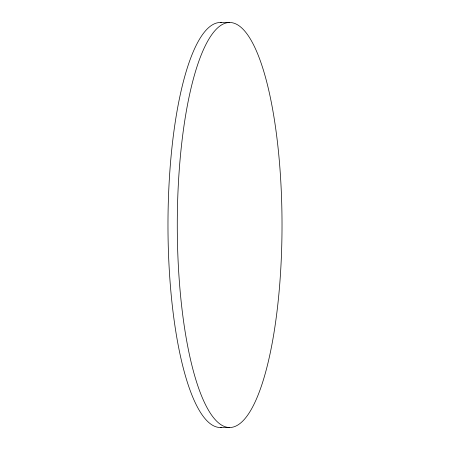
<?xml version="1.0" encoding="UTF-8"?>
<svg xmlns="http://www.w3.org/2000/svg" width="450" height="450" viewBox="0 0 450 450"><rect width="100%" height="100%" fill="white"/><g stroke="black" fill="none" stroke-linecap="round" stroke-linejoin="round"><path stroke-width="0.67" d="M220.348 22.5L229.652 22.5A202.5 52.374 -90 0 1 275.006 326.25A202.5 52.374 -90 0 1 184.292 326.25A202.5 52.374 -90 0 1 229.652 22.5M220.348 427.5L229.652 427.5M221.692 427.433A202.5 52.374 -90 0 1 167.974 225A202.5 52.374 -90 0 1 221.692 22.567"/></g></svg>
